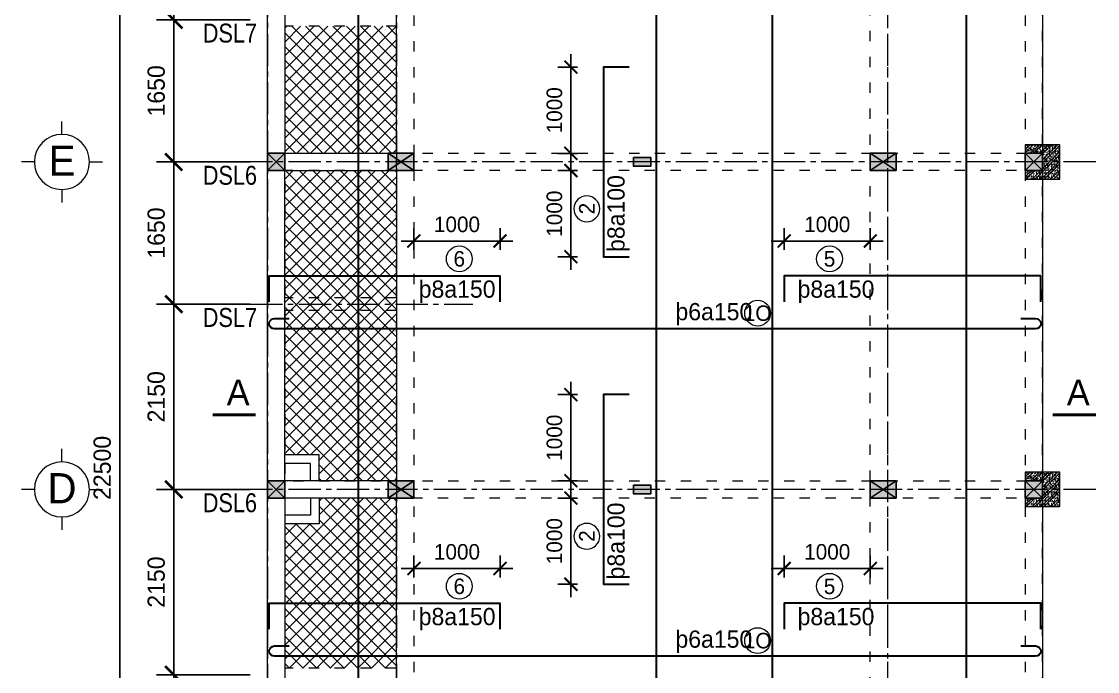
# Model space of a CAD drawing. Header units: inches. Extents: x 566748 to 757280, y 592180 to 740680.
# Drawn here: x 586541 to 599036, y 665941 to 673483 of the extents above; entities that cross this region are included whole.
import ezdxf
from ezdxf.enums import TextEntityAlignment as Align

# ---------------------------------------------------------------- set-up
doc = ezdxf.new("R2010")
doc.units = ezdxf.units.IN
doc.header["$MEASUREMENT"] = 0
for name, pattern in [('ACAD_ISO03W100', [30, 12, -18]), ('ACAD_ISO10W100', [18, 12, -3, 0, -3]), ('CENTER2', [1.125, 0.75, -0.125, 0.125, -0.125])]:
    doc.linetypes.add(name, pattern=pattern)
doc.layers.add('cot', color=123, linetype='Continuous')
doc.layers.add('TEXT', color=4, linetype='Continuous')
for name, color, linetype, lineweight in [('HACTH', 8, 'Continuous', 5), ('HATCH', 8, 'Continuous', 15), ('NET CB', 2, 'Continuous', 20), ('NET GHI CHU', 7, 'Continuous', 13), ('NET KICH THUOC', 9, 'Continuous', 13), ('NET THEP DAI', 3, 'Continuous', 30), ('NET TRUC', 8, 'ACAD_ISO10W100', 9)]:
    doc.layers.add(name, color=color, linetype=linetype, lineweight=lineweight)
doc.styles.add('chu dan', font='Fonts5.ttf', dxfattribs={"height": 350})
doc.styles.add('DIM', font='Fonts5.ttf')
doc.styles.get("Standard").update_dxf_attribs({"font": 'VHELVEN0.TTF'})
doc.styles.add('TEXT', font='Fonts5.ttf')
doc.styles.add('VNIHELVE', font='Fonts5.ttf', dxfattribs={"height": 180})
doc.dimstyles.new('M 1-100', dxfattribs={"dimtxt": 200, "dimasz": 200, "dimexe": 200, "dimexo": 200, "dimgap": 100, "dimtad": 1, "dimtoh": 1, "dimdec": 0, "dimzin": 0, "dimdsep": 46, "dimtxsty": 'DIM', "dimblk": 'ARCHTICK', "dimcen": 200, "dimdle": 200, "dimadec": 0, "dimazin": 0, "dimtfac": 1, "dimtdec": 0, "dimtix": 1, "dimtofl": 0, "dimtmove": 2, "dimatfit": 3, "dimfxl": 1, "dimtolj": 1, "dimtzin": 0, "dimarcsym": 0})
doc.dimstyles.new('TL100', dxfattribs={"dimscale": 100, "dimtxt": 2, "dimasz": 1.5, "dimexe": 1.5, "dimexo": 3, "dimgap": 1, "dimtad": 1, "dimdec": 0, "dimzin": 9, "dimtxsty": 'VNIHELVE', "dimblk": 'ARCHTICK', "dimcen": 1, "dimdle": 1.5, "dimclrd": 256, "dimclre": 256, "dimclrt": 256, "dimadec": 0, "dimazin": 1, "dimtfac": 1, "dimtdec": 0, "dimtix": 1, "dimtmove": 0, "dimatfit": 0, "dimldrblk": 'ARCHTICK', "dimfxl": 6, "dimarcsym": 1})
pattern_1 = [(135, (1265503.83, 83677.38), (-79.549513, -79.549513), []), (225, (1265503.83, 83677.38), (79.549513, -79.549513), [])]

# ---------------------------------------------------------------- blocks, each defined once
blk = doc.blocks.new('_ArchTick')
at = {"color": 0, "linetype": 'ByBlock', "const_width": 0.15}
blk.add_lwpolyline([(-0.5, -0.5), (0.5, 0.5)], dxfattribs=at)
blk = doc.blocks.new('*D562')
at = {"layer": 'Defpoints', "color": 0}
for p in [(589398, 668053), (588309, 665903), (589398, 665903)]:
    blk.add_point(p, dxfattribs=at)
at = {"layer": 'NET KICH THUOC', "color": 0, "lineweight": -2}
for p, q in [((588309, 668253), (588309, 665703)), ((589198, 668053), (588109, 668053)), ((589198, 665903), (588109, 665903))]:
    blk.add_line(p, q, dxfattribs=at)
at = {"layer": 'NET KICH THUOC', "color": 0, "lineweight": -2, "xscale": 200, "yscale": 200, "zscale": 200}
for p, rotation in [((588309, 668053), 90), ((588309, 665903), 270)]:
    blk.add_blockref('_ArchTick', p, dxfattribs=dict(at, rotation=rotation))
at = {"layer": 'NET KICH THUOC', "color": 0, "insert": (588106, 666978), "char_height": 200, "attachment_point": 5, "rotation": 90, "style": 'DIM'}
blk.add_mtext('\\A1;2150', dxfattribs=at)
blk = doc.blocks.new('*D563')
at = {"layer": 'Defpoints', "color": 0}
for p in [(589398, 665903), (588309, 664253), (589398, 664253)]:
    blk.add_point(p, dxfattribs=at)
at = {"layer": 'NET KICH THUOC', "color": 0, "lineweight": -2}
for p, q in [((588309, 666103), (588309, 664053)), ((589198, 665903), (588109, 665903)), ((589198, 664253), (588109, 664253))]:
    blk.add_line(p, q, dxfattribs=at)
at = {"layer": 'NET KICH THUOC', "color": 0, "lineweight": -2, "xscale": 200, "yscale": 200, "zscale": 200}
for p, rotation in [((588309, 665903), 90), ((588309, 664253), 270)]:
    blk.add_blockref('_ArchTick', p, dxfattribs=dict(at, rotation=rotation))
at = {"layer": 'NET KICH THUOC', "color": 0, "insert": (588106, 665078), "char_height": 200, "attachment_point": 5, "rotation": 90, "style": 'DIM'}
blk.add_mtext('\\A1;1650', dxfattribs=at)
blk = doc.blocks.new('*D564')
at = {"layer": 'Defpoints', "color": 0}
for p in [(588309, 670203), (589398, 670203), (589398, 668053)]:
    blk.add_point(p, dxfattribs=at)
at = {"layer": 'NET KICH THUOC', "color": 0, "lineweight": -2}
for p, q in [((588309, 667853), (588309, 670403)), ((589198, 670203), (588109, 670203)), ((589198, 668053), (588109, 668053))]:
    blk.add_line(p, q, dxfattribs=at)
at = {"layer": 'NET KICH THUOC', "color": 0, "lineweight": -2, "xscale": 200, "yscale": 200, "zscale": 200}
for p, rotation in [((588309, 670203), 90), ((588309, 668053), 270)]:
    blk.add_blockref('_ArchTick', p, dxfattribs=dict(at, rotation=rotation))
at = {"layer": 'NET KICH THUOC', "color": 0, "insert": (588106, 669128), "char_height": 200, "attachment_point": 5, "rotation": 90, "style": 'DIM'}
blk.add_mtext('\\A1;2150', dxfattribs=at)
blk = doc.blocks.new('*D565')
at = {"layer": 'Defpoints', "color": 0}
for p in [(588309, 671853), (589398, 671853), (589398, 670203)]:
    blk.add_point(p, dxfattribs=at)
at = {"layer": 'NET KICH THUOC', "color": 0, "lineweight": -2}
for p, q in [((588309, 670003), (588309, 672053)), ((589198, 671853), (588109, 671853)), ((589198, 670203), (588109, 670203))]:
    blk.add_line(p, q, dxfattribs=at)
at = {"layer": 'NET KICH THUOC', "color": 0, "lineweight": -2, "xscale": 200, "yscale": 200, "zscale": 200}
for p, rotation in [((588309, 671853), 90), ((588309, 670203), 270)]:
    blk.add_blockref('_ArchTick', p, dxfattribs=dict(at, rotation=rotation))
at = {"layer": 'NET KICH THUOC', "color": 0, "insert": (588106, 671028), "char_height": 200, "attachment_point": 5, "rotation": 90, "style": 'DIM'}
blk.add_mtext('\\A1;1650', dxfattribs=at)
blk = doc.blocks.new('*D566')
at = {"layer": 'Defpoints', "color": 0}
for p in [(589398, 675653), (588309, 673503), (589398, 673503)]:
    blk.add_point(p, dxfattribs=at)
at = {"layer": 'NET KICH THUOC', "color": 0, "lineweight": -2}
for p, q in [((588309, 675853), (588309, 673303)), ((589198, 675653), (588109, 675653)), ((589198, 673503), (588109, 673503))]:
    blk.add_line(p, q, dxfattribs=at)
at = {"layer": 'NET KICH THUOC', "color": 0, "lineweight": -2, "xscale": 200, "yscale": 200, "zscale": 200}
for p, rotation in [((588309, 675653), 90), ((588309, 673503), 270)]:
    blk.add_blockref('_ArchTick', p, dxfattribs=dict(at, rotation=rotation))
at = {"layer": 'NET KICH THUOC', "color": 0, "insert": (588106, 674578), "char_height": 200, "attachment_point": 5, "rotation": 90, "style": 'DIM'}
blk.add_mtext('\\A1;2150', dxfattribs=at)
blk = doc.blocks.new('*D567')
at = {"layer": 'Defpoints', "color": 0}
for p in [(589398, 673503), (588309, 671853), (589398, 671853)]:
    blk.add_point(p, dxfattribs=at)
at = {"layer": 'NET KICH THUOC', "color": 0, "lineweight": -2}
for p, q in [((588309, 673703), (588309, 671653)), ((589198, 673503), (588109, 673503)), ((589198, 671853), (588109, 671853))]:
    blk.add_line(p, q, dxfattribs=at)
at = {"layer": 'NET KICH THUOC', "color": 0, "lineweight": -2, "xscale": 200, "yscale": 200, "zscale": 200}
for p, rotation in [((588309, 673503), 90), ((588309, 671853), 270)]:
    blk.add_blockref('_ArchTick', p, dxfattribs=dict(at, rotation=rotation))
at = {"layer": 'NET KICH THUOC', "color": 0, "insert": (588106, 672678), "char_height": 200, "attachment_point": 5, "rotation": 90, "style": 'DIM'}
blk.add_mtext('\\A1;1650', dxfattribs=at)
blk = doc.blocks.new('*D570')
at = {"layer": 'Defpoints', "color": 0}
for p in [(589398, 679553), (587681, 657053), (589398, 657053)]:
    blk.add_point(p, dxfattribs=at)
at = {"layer": 'NET KICH THUOC', "color": 0, "lineweight": -2}
for p, q in [((587681, 679753), (587681, 656853)), ((589198, 679553), (587481, 679553)), ((589198, 657053), (587481, 657053))]:
    blk.add_line(p, q, dxfattribs=at)
at = {"layer": 'NET KICH THUOC', "color": 0, "lineweight": -2, "xscale": 200, "yscale": 200, "zscale": 200}
for p, rotation in [((587681, 679553), 90), ((587681, 657053), 270)]:
    blk.add_blockref('_ArchTick', p, dxfattribs=dict(at, rotation=rotation))
at = {"layer": 'NET KICH THUOC', "color": 0, "insert": (587479, 668303), "char_height": 200, "attachment_point": 5, "rotation": 90, "style": 'DIM'}
blk.add_mtext('\\A1;22500', dxfattribs=at)
blk = doc.blocks.new('*D574')
at = {"layer": 'Defpoints', "color": 0}
for p in [(593299, 669153), (592921, 668153), (593299, 668153)]:
    blk.add_point(p, dxfattribs=at)
at = {"layer": 'NET KICH THUOC', "lineweight": -2}
for p, q in [((592921, 669303), (592921, 668003)), ((592999, 669153), (592771, 669153)), ((592999, 668153), (592771, 668153))]:
    blk.add_line(p, q, dxfattribs=at)
at = {"layer": 'NET KICH THUOC', "lineweight": -2, "xscale": 150, "yscale": 150, "zscale": 150}
for p, rotation in [((592921, 669153), 90), ((592921, 668153), 270)]:
    blk.add_blockref('_ArchTick', p, dxfattribs=dict(at, rotation=rotation))
at = {"layer": 'NET KICH THUOC', "insert": (592730, 668653), "char_height": 180, "attachment_point": 5, "rotation": 90, "style": 'VNIHELVE'}
blk.add_mtext('1000', dxfattribs=at)
blk = doc.blocks.new('*D575')
at = {"layer": 'Defpoints', "color": 0}
for p in [(592921, 667953), (593299, 667953), (593299, 666953)]:
    blk.add_point(p, dxfattribs=at)
at = {"layer": 'NET KICH THUOC', "lineweight": -2}
for p, q in [((592921, 666803), (592921, 668103)), ((592999, 667953), (592771, 667953)), ((592999, 666953), (592771, 666953))]:
    blk.add_line(p, q, dxfattribs=at)
at = {"layer": 'NET KICH THUOC', "lineweight": -2, "xscale": 150, "yscale": 150, "zscale": 150}
for p, rotation in [((592921, 667953), 90), ((592921, 666953), 270)]:
    blk.add_blockref('_ArchTick', p, dxfattribs=dict(at, rotation=rotation))
at = {"layer": 'NET KICH THUOC', "insert": (592730, 667453), "char_height": 180, "attachment_point": 5, "rotation": 90, "style": 'VNIHELVE'}
blk.add_mtext('1000', dxfattribs=at)
blk = doc.blocks.new('SH')
at = {"layer": 'NET GHI CHU'}
blk.add_circle((0, 0), 150, dxfattribs=at)
at = {"layer": 'NET GHI CHU', "style": 'VNIHELVE'}
blk.add_attdef('1', text='', height=180, dxfattribs=at).set_placement((0, 0), align=Align.MIDDLE_CENTER)
blk = doc.blocks.new('*D576')
at = {"layer": 'Defpoints', "color": 0}
for p in [(593299, 672953), (592921, 671953), (593299, 671953)]:
    blk.add_point(p, dxfattribs=at)
at = {"layer": 'NET KICH THUOC', "lineweight": -2}
for p, q in [((592921, 673103), (592921, 671803)), ((592999, 672953), (592771, 672953)), ((592999, 671953), (592771, 671953))]:
    blk.add_line(p, q, dxfattribs=at)
at = {"layer": 'NET KICH THUOC', "lineweight": -2, "xscale": 150, "yscale": 150, "zscale": 150}
for p, rotation in [((592921, 672953), 90), ((592921, 671953), 270)]:
    blk.add_blockref('_ArchTick', p, dxfattribs=dict(at, rotation=rotation))
at = {"layer": 'NET KICH THUOC', "insert": (592730, 672453), "char_height": 180, "attachment_point": 5, "rotation": 90, "style": 'VNIHELVE'}
blk.add_mtext('1000', dxfattribs=at)
blk = doc.blocks.new('*D577')
at = {"layer": 'Defpoints', "color": 0}
for p in [(592921, 671753), (593299, 671753), (593299, 670753)]:
    blk.add_point(p, dxfattribs=at)
at = {"layer": 'NET KICH THUOC', "lineweight": -2}
for p, q in [((592921, 670603), (592921, 671903)), ((592999, 671753), (592771, 671753)), ((592999, 670753), (592771, 670753))]:
    blk.add_line(p, q, dxfattribs=at)
at = {"layer": 'NET KICH THUOC', "lineweight": -2, "xscale": 150, "yscale": 150, "zscale": 150}
for p, rotation in [((592921, 671753), 90), ((592921, 670753), 270)]:
    blk.add_blockref('_ArchTick', p, dxfattribs=dict(at, rotation=rotation))
at = {"layer": 'NET KICH THUOC', "insert": (592730, 671253), "char_height": 180, "attachment_point": 5, "rotation": 90, "style": 'VNIHELVE'}
blk.add_mtext('1000', dxfattribs=at)
blk = doc.blocks.new('TRM')
at = {"layer": 'NET GHI CHU', "linetype": 'Continuous', "ltscale": 400}
for p, q in [((0, -150), (0, 0)), ((-320, -470), (-470, -470)), ((320, -470), (470, -470)), ((0, -790), (0, -940))]:
    blk.add_line(p, q, dxfattribs=at)
blk.add_circle((0, -470), 320, dxfattribs=at)
at = {"layer": 'NET GHI CHU', "style": 'chu dan'}
blk.add_attdef('TR', text='', height=350, dxfattribs=at).set_placement((0, -470), align=Align.MIDDLE_CENTER)
blk = doc.blocks.new('MCD')
at = {"layer": 'NET GHI CHU'}
blk.add_lwpolyline([(0, 667, 50, 50, 0), (0, 0, 0, 0, 0)], format="xyseb", dxfattribs=at)
at = {"layer": 'TEXT', "linetype": 'ACAD_ISO03W100', "style": 'TEXT'}
blk.add_attdef('MCD', (139, 128), '', height=400, dxfattribs=at)
blk = doc.blocks.new('*D585')
at = {"layer": 'Defpoints', "color": 0}
for p in [(595398, 667136), (595398, 666732), (596398, 666732)]:
    blk.add_point(p, dxfattribs=at)
at = {"layer": 'NET KICH THUOC', "lineweight": -2}
for p, q in [((595398, 667032), (595398, 667286)), ((596398, 667032), (596398, 667286)), ((596548, 667136), (595248, 667136))]:
    blk.add_line(p, q, dxfattribs=at)
at = {"layer": 'NET KICH THUOC', "lineweight": -2, "xscale": 150, "yscale": 150, "zscale": 150, "rotation": 180}
blk.add_blockref('_ArchTick', (595398, 667136), dxfattribs=at)
at = {"layer": 'NET KICH THUOC', "lineweight": -2, "xscale": 150, "yscale": 150, "zscale": 150}
blk.add_blockref('_ArchTick', (596398, 667136), dxfattribs=at)
at = {"layer": 'NET KICH THUOC', "insert": (595898, 667328), "char_height": 180, "attachment_point": 5, "style": 'VNIHELVE'}
blk.add_mtext('1000', dxfattribs=at)
blk = doc.blocks.new('*D584')
at = {"layer": 'Defpoints', "color": 0}
for p in [(591098, 667136), (591098, 666732), (592098, 666732)]:
    blk.add_point(p, dxfattribs=at)
at = {"layer": 'NET KICH THUOC', "lineweight": -2}
for p, q in [((591098, 667032), (591098, 667286)), ((592098, 667032), (592098, 667286)), ((592248, 667136), (590948, 667136))]:
    blk.add_line(p, q, dxfattribs=at)
at = {"layer": 'NET KICH THUOC', "lineweight": -2, "xscale": 150, "yscale": 150, "zscale": 150, "rotation": 180}
blk.add_blockref('_ArchTick', (591098, 667136), dxfattribs=at)
at = {"layer": 'NET KICH THUOC', "lineweight": -2, "xscale": 150, "yscale": 150, "zscale": 150}
blk.add_blockref('_ArchTick', (592098, 667136), dxfattribs=at)
at = {"layer": 'NET KICH THUOC', "insert": (591598, 667328), "char_height": 180, "attachment_point": 5, "style": 'VNIHELVE'}
blk.add_mtext('1000', dxfattribs=at)
blk = doc.blocks.new('*D587')
at = {"layer": 'Defpoints', "color": 0}
for p in [(595398, 670936), (595398, 670532), (596398, 670532)]:
    blk.add_point(p, dxfattribs=at)
at = {"layer": 'NET KICH THUOC', "lineweight": -2}
for p, q in [((595398, 670832), (595398, 671086)), ((596398, 670832), (596398, 671086)), ((596548, 670936), (595248, 670936))]:
    blk.add_line(p, q, dxfattribs=at)
at = {"layer": 'NET KICH THUOC', "lineweight": -2, "xscale": 150, "yscale": 150, "zscale": 150, "rotation": 180}
blk.add_blockref('_ArchTick', (595398, 670936), dxfattribs=at)
at = {"layer": 'NET KICH THUOC', "lineweight": -2, "xscale": 150, "yscale": 150, "zscale": 150}
blk.add_blockref('_ArchTick', (596398, 670936), dxfattribs=at)
at = {"layer": 'NET KICH THUOC', "insert": (595898, 671128), "char_height": 180, "attachment_point": 5, "style": 'VNIHELVE'}
blk.add_mtext('1000', dxfattribs=at)
blk = doc.blocks.new('*D586')
at = {"layer": 'Defpoints', "color": 0}
for p in [(591098, 670936), (591098, 670532), (592098, 670532)]:
    blk.add_point(p, dxfattribs=at)
at = {"layer": 'NET KICH THUOC', "lineweight": -2}
for p, q in [((591098, 670832), (591098, 671086)), ((592098, 670832), (592098, 671086)), ((592248, 670936), (590948, 670936))]:
    blk.add_line(p, q, dxfattribs=at)
at = {"layer": 'NET KICH THUOC', "lineweight": -2, "xscale": 150, "yscale": 150, "zscale": 150, "rotation": 180}
blk.add_blockref('_ArchTick', (591098, 670936), dxfattribs=at)
at = {"layer": 'NET KICH THUOC', "lineweight": -2, "xscale": 150, "yscale": 150, "zscale": 150}
blk.add_blockref('_ArchTick', (592098, 670936), dxfattribs=at)
at = {"layer": 'NET KICH THUOC', "insert": (591598, 671128), "char_height": 180, "attachment_point": 5, "style": 'VNIHELVE'}
blk.add_mtext('1000', dxfattribs=at)

msp = doc.modelspace()

# ---------------------------------------------------------------- hatches: boundary and pattern name
at = {"layer": 'cot', "ltscale": 5}
h = msp.add_hatch(color=256, dxfattribs=at)
h.paths.add_polyline_path([(589497.6, 671853.4), (589397.6, 671953.4), (589397.6, 671753.4)])
h.paths.add_polyline_path([(589497.6, 671853.4), (589397.6, 671753.4), (589597.6, 671753.4)])
h.paths.add_polyline_path([(589597.6, 671953.4), (589497.6, 671853.4), (589597.6, 671753.4)])
h.paths.add_polyline_path([(589597.6, 671953.4), (589397.6, 671953.4), (589497.6, 671853.4)])
h = msp.add_hatch(color=256, dxfattribs=at)
h.paths.add_polyline_path([(590797.6, 671953.4), (590797.6, 671753.4), (590947.6, 671853.4)])
h.paths.add_polyline_path([(590947.6, 671853.4), (591097.6, 671953.4), (590797.6, 671953.4)])
h.paths.add_polyline_path([(590797.6, 671753.4), (591097.6, 671753.4), (590947.6, 671853.4)])
h.paths.add_polyline_path([(590947.6, 671853.4), (591097.6, 671753.4), (591097.6, 671953.4)])
at = {"layer": 'cot', "ltscale": 800}
for points in [[(593647.6, 671903.4), (593647.6, 671803.4), (593847.6, 671803.4), (593847.6, 671903.4)], [(593647.6, 668103.4), (593647.6, 668003.4), (593847.6, 668003.4), (593847.6, 668103.4)]]:
    msp.add_hatch(color=256, dxfattribs=at).paths.add_polyline_path(points)
at = {"layer": 'cot', "ltscale": 5}
h = msp.add_hatch(color=256, dxfattribs=at)
h.paths.add_polyline_path([(596397.6, 671953.4), (596397.6, 671753.4), (596547.6, 671853.4)])
h.paths.add_polyline_path([(596547.6, 671853.4), (596697.6, 671953.4), (596397.6, 671953.4)])
h.paths.add_polyline_path([(596397.6, 671753.4), (596697.6, 671753.4), (596547.6, 671853.4)])
h.paths.add_polyline_path([(596547.6, 671853.4), (596697.6, 671753.4), (596697.6, 671953.4)])
h = msp.add_hatch(color=256, dxfattribs=at)
h.paths.add_polyline_path([(598297.6, 671853.4), (598197.6, 671953.4), (598197.6, 671753.4)])
h.paths.add_polyline_path([(598297.6, 671853.4), (598197.6, 671753.4), (598397.6, 671753.4)])
h.paths.add_polyline_path([(598397.6, 671953.4), (598297.6, 671853.4), (598397.6, 671753.4)])
h.paths.add_polyline_path([(598397.6, 671953.4), (598197.6, 671953.4), (598297.6, 671853.4)])
h = msp.add_hatch(color=256, dxfattribs=at)
h.paths.add_polyline_path([(598297.6, 671853.4), (598197.6, 671953.4), (598197.6, 671753.4)])
h.paths.add_polyline_path([(598297.6, 671853.4), (598197.6, 671753.4), (598397.6, 671753.4)])
h.paths.add_polyline_path([(598397.6, 671953.4), (598297.6, 671853.4), (598397.6, 671753.4)])
h.paths.add_polyline_path([(598397.6, 671953.4), (598197.6, 671953.4), (598297.6, 671853.4)])
h = msp.add_hatch(color=256, dxfattribs=at)
h.paths.add_polyline_path([(589497.6, 668053.4), (589397.6, 668153.4), (589397.6, 667953.4)])
h.paths.add_polyline_path([(589497.6, 668053.4), (589397.6, 667953.4), (589597.6, 667953.4)])
h.paths.add_polyline_path([(589597.6, 668153.4), (589497.6, 668053.4), (589597.6, 667953.4)])
h.paths.add_polyline_path([(589597.6, 668153.4), (589397.6, 668153.4), (589497.6, 668053.4)])
h = msp.add_hatch(color=256, dxfattribs=at)
h.paths.add_polyline_path([(590797.6, 668153.4), (590797.6, 667953.4), (590947.6, 668053.4)])
h.paths.add_polyline_path([(590947.6, 668053.4), (591097.6, 668153.4), (590797.6, 668153.4)])
h.paths.add_polyline_path([(590797.6, 667953.4), (591097.6, 667953.4), (590947.6, 668053.4)])
h.paths.add_polyline_path([(590947.6, 668053.4), (591097.6, 667953.4), (591097.6, 668153.4)])
h = msp.add_hatch(color=256, dxfattribs=at)
h.paths.add_polyline_path([(596397.6, 668153.4), (596397.6, 667953.4), (596547.6, 668053.4)])
h.paths.add_polyline_path([(596547.6, 668053.4), (596697.6, 668153.4), (596397.6, 668153.4)])
h.paths.add_polyline_path([(596397.6, 667953.4), (596697.6, 667953.4), (596547.6, 668053.4)])
h.paths.add_polyline_path([(596547.6, 668053.4), (596697.6, 667953.4), (596697.6, 668153.4)])
h = msp.add_hatch(color=256, dxfattribs=at)
h.paths.add_polyline_path([(598297.6, 668053.4), (598197.6, 668153.4), (598197.6, 667953.4)])
h.paths.add_polyline_path([(598297.6, 668053.4), (598197.6, 667953.4), (598397.6, 667953.4)])
h.paths.add_polyline_path([(598397.6, 668153.4), (598297.6, 668053.4), (598397.6, 667953.4)])
h.paths.add_polyline_path([(598397.6, 668153.4), (598197.6, 668153.4), (598297.6, 668053.4)])
h = msp.add_hatch(color=256, dxfattribs=at)
h.paths.add_polyline_path([(598297.6, 668053.4), (598197.6, 668153.4), (598197.6, 667953.4)])
h.paths.add_polyline_path([(598297.6, 668053.4), (598197.6, 667953.4), (598397.6, 667953.4)])
h.paths.add_polyline_path([(598397.6, 668153.4), (598297.6, 668053.4), (598397.6, 667953.4)])
h.paths.add_polyline_path([(598397.6, 668153.4), (598197.6, 668153.4), (598297.6, 668053.4)])
at = {"layer": 'HACTH'}
h = msp.add_hatch(dxfattribs=at)
h.set_pattern_fill('ANSI37', color=256, scale=900, angle=90, style=0)
h.set_pattern_definition(pattern_1)
h.paths.add_polyline_path([(589597.6, 673428.4), (589597.6, 671953.4), (590897.6, 671953.4), (590897.6, 673428.4)])
h.paths.add_polyline_path([(589997.6, 675253.4), (589597.6, 675253.4), (589597.6, 673578.4), (590897.6, 673578.4), (590897.6, 675553.4), (589997.6, 675553.4)])
h.paths.add_polyline_path([(590897.6, 677728.4), (589597.6, 677728.4), (589597.6, 676053.4), (589997.6, 676053.4), (589997.6, 675753.4), (590897.6, 675753.4)])
h.paths.add_polyline_path([(590897.6, 679353.4), (589597.6, 679353.4), (589597.6, 677878.4), (590897.6, 677878.4)])
h = msp.add_hatch(dxfattribs=at)
h.set_pattern_fill('ANSI37', color=256, scale=900, angle=90, style=0)
h.set_pattern_definition(pattern_1)
h.paths.add_polyline_path([(589597.6, 662528.4), (589597.6, 660853.4), (589997.6, 660853.4), (589997.6, 660553.4), (590897.6, 660553.4), (590897.6, 662528.4)])
h.paths.add_polyline_path([(590897.6, 664153.4), (589597.6, 664153.4), (589597.6, 662678.4), (590897.6, 662678.4)])
h.paths.add_polyline_path([(589597.6, 664353.4), (590897.6, 664353.4), (590897.6, 665828.4), (589597.6, 665828.4)])
h.paths.add_polyline_path([(589597.6, 665978.4), (590897.6, 665978.4), (590897.6, 667953.4), (589997.6, 667953.4), (589997.6, 667653.4), (589597.6, 667653.4)])
h.paths.add_polyline_path([(589997.6, 668453.4), (589997.6, 668153.4), (590897.6, 668153.4), (590897.6, 670128.4), (589597.6, 670128.4), (589597.6, 668453.4)])
h.paths.add_polyline_path([(590897.6, 670128.4), (590897.6, 671753.4), (589597.6, 671753.4), (589597.6, 670128.4)])
at = {"layer": 'HATCH', "ltscale": 800}
h = msp.add_hatch(dxfattribs=at)
h.set_pattern_fill('ANSI32', color=256, scale=200, style=0)
h.set_pattern_definition([(45, (1589.12, -33328.46), (-53.0330086, 53.0330086), []), (45, (1624.475, -33328.46), (-53.0330086, 53.0330086), [])])
h.paths.add_polyline_path([(598597.6, 672053.4), (598197.6, 672053.4), (598197.6, 671953.4), (598397.6, 671953.4), (598397.6, 671753.4), (598197.6, 671753.4), (598197.6, 671653.4), (598597.6, 671653.4)])
h = msp.add_hatch(dxfattribs=at)
h.set_pattern_fill('AR-CONC', color=256, scale=7, style=0)
h.set_pattern_definition([(50, (1589.12, -33328.46), (50.2082128, -4.3926494), [5.25, -57.75]), (355, (1589.12, -33328.46), (-9.7125934, 52.6534494), [4.2, -46.2]), (100.4514, (1593.304, -33328.826), (40.4956567, 48.260768), [4.4618133, -49.0799478]), (46.1842, (1589.12, -33314.46), (74.7068734, -11.586331), [7.875, -86.625]), (96.6356, (1595.345, -33315.425), (65.4263894, 68.188251), [6.69272, -73.61991]), (351.1842, (1589.12, -33314.46), (65.426336, 68.188302), [6.3, -69.3]), (21, (1596.12, -33317.96), (41.7834936, -28.1833223), [5.25, -57.75]), (326, (1596.12, -33317.96), (17.0320732, 50.7605032), [4.2, -46.2]), (71.4514, (1599.6, -33320.31), (58.815584, 22.5771348), [4.4618133, -49.0799478]), (37.5, (1589.12, -33328.46), (0.85118987, 23.30256977), [0, -45.64, 0, -46.9, 0, -46.375]), (7.5, (1589.12, -33328.46), (18.4148676, 27.6088198), [0, -26.74, 0, -44.59, 0, -17.675]), (327.5, (1573.51, -33328.46), (37.36757053, -1.57884102), [0, -17.5, 0, -54.6, 0, -72.45]), (317.5, (1566.51, -33328.46), (40.8230319, 7.0073488), [0, -22.75, 0, -36.26, 0, -51.45])])
h.paths.add_polyline_path([(598397.6, 671753.4), (598197.6, 671753.4), (598197.6, 671653.4), (598597.6, 671653.4), (598597.6, 672053.4), (598197.6, 672053.4), (598197.6, 671953.4), (598397.6, 671953.4)])
h = msp.add_hatch(dxfattribs=at)
h.set_pattern_fill('ANSI32', color=256, scale=200, style=0)
h.set_pattern_definition([(45, (1589.12, -37128.46), (-53.0330086, 53.0330086), []), (45, (1624.475, -37128.46), (-53.0330086, 53.0330086), [])])
h.paths.add_polyline_path([(598597.6, 668253.4), (598197.6, 668253.4), (598197.6, 668153.4), (598397.6, 668153.4), (598397.6, 667953.4), (598197.6, 667953.4), (598197.6, 667853.4), (598597.6, 667853.4)])
h = msp.add_hatch(dxfattribs=at)
h.set_pattern_fill('AR-CONC', color=256, scale=7, style=0)
h.set_pattern_definition([(50, (1589.12, -37128.46), (50.2082128, -4.3926494), [5.25, -57.75]), (355, (1589.12, -37128.46), (-9.7125934, 52.6534494), [4.2, -46.2]), (100.4514, (1593.304, -37128.826), (40.4956567, 48.260768), [4.4618133, -49.0799478]), (46.1842, (1589.12, -37114.46), (74.7068734, -11.586331), [7.875, -86.625]), (96.6356, (1595.345, -37115.425), (65.4263894, 68.188251), [6.69272, -73.61991]), (351.1842, (1589.12, -37114.46), (65.426336, 68.188302), [6.3, -69.3]), (21, (1596.12, -37117.96), (41.7834936, -28.1833223), [5.25, -57.75]), (326, (1596.12, -37117.96), (17.0320732, 50.7605032), [4.2, -46.2]), (71.4514, (1599.6, -37120.31), (58.815584, 22.5771348), [4.4618133, -49.0799478]), (37.5, (1589.12, -37128.46), (0.85118987, 23.30256977), [0, -45.64, 0, -46.9, 0, -46.375]), (7.5, (1589.12, -37128.46), (18.4148676, 27.6088198), [0, -26.74, 0, -44.59, 0, -17.675]), (327.5, (1573.51, -37128.46), (37.36757053, -1.57884102), [0, -17.5, 0, -54.6, 0, -72.45]), (317.5, (1566.51, -37128.46), (40.8230319, 7.0073488), [0, -22.75, 0, -36.26, 0, -51.45])])
h.paths.add_polyline_path([(598397.6, 667953.4), (598197.6, 667953.4), (598197.6, 667853.4), (598597.6, 667853.4), (598597.6, 668253.4), (598197.6, 668253.4), (598197.6, 668153.4), (598397.6, 668153.4)])

# ---------------------------------------------------------------- linework, layer by layer
at = {"layer": 'cot', "ltscale": 5}
for p, q in [((589397.6, 671753.4), (589597.6, 671953.4)), ((589397.6, 671953.4), (589597.6, 671753.4)), ((590797.6, 671753.4), (591097.6, 671953.4)), ((590797.6, 671953.4), (591097.6, 671753.4)), ((596397.6, 671753.4), (596697.6, 671953.4)), ((596397.6, 671953.4), (596697.6, 671753.4)), ((598197.6, 671753.4), (598397.6, 671953.4)), ((598197.6, 671953.4), (598397.6, 671753.4)), ((598197.6, 671753.4), (598397.6, 671953.4)), ((598197.6, 671953.4), (598397.6, 671753.4)), ((589397.6, 667953.4), (589597.6, 668153.4)), ((589397.6, 668153.4), (589597.6, 667953.4)), ((590797.6, 667953.4), (591097.6, 668153.4)), ((590797.6, 668153.4), (591097.6, 667953.4)), ((596397.6, 667953.4), (596697.6, 668153.4)), ((596397.6, 668153.4), (596697.6, 667953.4)), ((598197.6, 667953.4), (598397.6, 668153.4)), ((598197.6, 668153.4), (598397.6, 667953.4)), ((598197.6, 667953.4), (598397.6, 668153.4)), ((598197.6, 668153.4), (598397.6, 667953.4))]:
    msp.add_line(p, q, dxfattribs=at)
for points in [[(589597.6, 671753.4), (589597.6, 671953.4), (589397.6, 671953.4), (589397.6, 671753.4)], [(591097.6, 671753.4), (591097.6, 671953.4), (590797.6, 671953.4), (590797.6, 671753.4)], [(596697.6, 671753.4), (596697.6, 671953.4), (596397.6, 671953.4), (596397.6, 671753.4)], [(598397.6, 671753.4), (598397.6, 671953.4), (598197.6, 671953.4), (598197.6, 671753.4)], [(598397.6, 671753.4), (598397.6, 671953.4), (598197.6, 671953.4), (598197.6, 671753.4)], [(589597.6, 667953.4), (589597.6, 668153.4), (589397.6, 668153.4), (589397.6, 667953.4)], [(591097.6, 667953.4), (591097.6, 668153.4), (590797.6, 668153.4), (590797.6, 667953.4)], [(596697.6, 667953.4), (596697.6, 668153.4), (596397.6, 668153.4), (596397.6, 667953.4)], [(598397.6, 667953.4), (598397.6, 668153.4), (598197.6, 668153.4), (598197.6, 667953.4)], [(598397.6, 667953.4), (598397.6, 668153.4), (598197.6, 668153.4), (598197.6, 667953.4)]]:
    msp.add_lwpolyline(points, close=True, dxfattribs=at)
at = {"layer": 'cot', "ltscale": 800}
for points in [[(593647.6, 671903.4), (593647.6, 671803.4), (593847.6, 671803.4), (593847.6, 671903.4)], [(593647.6, 668103.4), (593647.6, 668003.4), (593847.6, 668003.4), (593847.6, 668103.4)]]:
    msp.add_lwpolyline(points, close=True, dxfattribs=at)
at = {"layer": 'NET CB', "ltscale": 800}
for points in [[(589397.6, 657053.4), (589397.6, 679553.4), (598397.6, 679553.4), (598397.6, 657053.4)], [(589597.6, 675553.4), (589597.6, 671953.4), (590897.6, 671953.4), (590897.6, 675553.4)], [(598597.6, 671653.4), (598597.6, 672053.4), (598197.6, 672053.4), (598197.6, 671653.4)], [(589597.6, 668153.4), (589597.6, 671753.4), (590897.6, 671753.4), (590897.6, 668153.4)], [(598597.6, 667853.4), (598597.6, 668253.4), (598197.6, 668253.4), (598197.6, 667853.4)], [(589597.6, 667953.4), (589597.6, 664353.4), (590897.6, 664353.4), (590897.6, 667953.4)]]:
    msp.add_lwpolyline(points, close=True, dxfattribs=at)
for points in [[(589997.6, 668153.4), (589997.6, 668453.4), (589597.6, 668453.4)], [(589897.6, 668153.4), (589897.6, 668353.4), (589597.6, 668353.4)], [(589997.6, 667953.4), (589997.6, 667653.4), (589597.6, 667653.4)], [(589897.6, 667953.4), (589897.6, 667753.4), (589597.6, 667753.4)]]:
    msp.add_lwpolyline(points, dxfattribs=at)
at = {"layer": 'NET GHI CHU', "linetype": 'ACAD_ISO03W100', "ltscale": 10}
for p, q in [((590897.6, 673428.4), (589597.6, 673428.4)), ((590897.6, 670278.4), (589597.6, 670278.4)), ((590897.6, 670128.4), (589597.6, 670128.4)), ((590897.6, 665978.4), (589597.6, 665978.4))]:
    msp.add_line(p, q, dxfattribs=at)
for points in [[(589597.6, 660753.4), (589597.6, 657053.4), (589397.6, 657053.4), (589397.6, 679553.4), (589597.6, 679553.4), (589597.6, 677878.4)], [(590897.6, 679553.4), (591097.6, 679553.4), (591097.6, 660353.4), (590897.6, 660353.4), (590897.6, 662528.4)], [(596397.6, 679553.4), (596597.6, 679553.4), (596597.6, 657053.4), (596397.6, 657053.4), (596397.6, 679553.4)], [(589597.6, 673428.4), (589597.6, 670278.4)], [(590897.6, 670278.4), (590897.6, 673428.4)], [(589597.6, 670128.4), (589597.6, 668453.4)], [(590897.6, 665978.4), (590897.6, 670128.4)], [(589597.6, 668353.4), (589597.6, 667753.4)], [(589897.6, 667953.4), (589397.6, 667953.4), (589397.6, 668153.4), (589897.6, 668153.4)], [(589997.6, 668153.4), (598397.6, 668153.4), (598397.6, 667953.4), (589997.6, 667953.4)], [(589597.6, 667653.4), (589597.6, 665978.4)]]:
    msp.add_lwpolyline(points, dxfattribs=at)
for points in [[(598397.6, 657053.4), (598397.6, 679553.4), (598197.6, 679553.4), (598197.6, 657053.4)], [(598397.6, 671953.4), (598397.6, 671753.4), (589397.6, 671753.4), (589397.6, 671953.4)]]:
    msp.add_lwpolyline(points, close=True, dxfattribs=at)
at = {"layer": 'NET THEP DAI'}
for points in [[(590334.5, 660603.4), (590334.5, 660433.4, 1), (590454.5, 660433.4), (590454.5, 660433.4), (590454.5, 679473.4), (590454.5, 679473.4, 1), (590334.5, 679473.4), (590334.5, 679303.4)], [(593793.5, 660603.4), (593793.5, 660433.4, 1), (593913.5, 660433.4), (593913.5, 660433.4), (593913.5, 679473.4), (593913.5, 679473.4, 1), (593793.5, 679473.4), (593793.5, 679303.4)], [(595144, 657303.4), (595144, 657133.4, 1), (595264, 657133.4), (595264, 657133.4), (595264, 679473.4), (595264, 679473.4, 1), (595144, 679473.4), (595144, 679303.4)], [(597394.5, 657303.4), (597394.5, 657133.4, 1), (597514.5, 657133.4), (597514.5, 657133.4), (597514.5, 679473.4), (597514.5, 679473.4, 1), (597394.5, 679473.4), (597394.5, 679303.4)], [(598147.6, 670036.6), (598317.6, 670036.6, -1), (598317.6, 669916.6), (598317.6, 669916.6), (589477.6, 669916.6), (589477.6, 669916.6, -1), (589477.6, 670036.6), (589647.6, 670036.6)], [(598147.6, 666236.6), (598317.6, 666236.6, -1), (598317.6, 666116.6), (598317.6, 666116.6), (589477.6, 666116.6), (589477.6, 666116.6, -1), (589477.6, 666236.6), (589647.6, 666236.6)]]:
    msp.add_lwpolyline(points, format="xyb", dxfattribs=at)
for points in [[(593598.5, 672953.4), (593298.5, 672953.4), (593298.5, 670753.4), (593598.5, 670753.4)], [(589417.6, 670231.6), (589417.6, 670531.6), (592097.6, 670531.6), (592097.6, 670231.6)], [(598377.6, 670231.6), (598377.6, 670531.6), (595397.6, 670531.6), (595397.6, 670231.6)], [(593598.5, 669153.4), (593298.5, 669153.4), (593298.5, 666953.4), (593598.5, 666953.4)], [(589417.6, 666431.6), (589417.6, 666731.6), (592097.6, 666731.6), (592097.6, 666431.6)], [(598377.6, 666431.6), (598377.6, 666731.6), (595397.6, 666731.6), (595397.6, 666431.6)]]:
    msp.add_lwpolyline(points, dxfattribs=at)
at = {"layer": 'NET TRUC', "linetype": 'CENTER2', "ltscale": 500}
for points in [[(589397.6, 680091.8), (589397.6, 655817.3)], [(590897.2, 680091.8), (590897.2, 655817.3)], [(596597.6, 680091.8), (596597.6, 655817.3)], [(598397.6, 680091.8), (598397.6, 655817.3)], [(599016.3, 671853.4), (588272.7, 671853.4)], [(589197.6, 670203.4), (591783.5, 670203.4)], [(599016.3, 668053.4), (588272.7, 668053.4)]]:
    msp.add_lwpolyline(points, dxfattribs=at)

# ---------------------------------------------------------------- block references
at = {"layer": 'NET KICH THUOC'}
ref = msp.add_blockref('SH', (593105.4, 671309.1), dxfattribs=dict(at, xscale=-1, rotation=90))
ref.add_attrib('1', '2', dxfattribs={"layer": 'NET GHI CHU', "height": 180, "rotation": 90, "style": 'VNIHELVE'}).set_placement((593105.4, 671312.4), align=Align.MIDDLE_CENTER)
for p, values in [((591625, 670729.2), {'1': '6'}), ((595925, 670729.2), {'1': '5'}), ((595089.5, 670098.6), {'1': '1O'}), ((591625, 666929.2), {'1': '6'}), ((595925, 666929.2), {'1': '5'}), ((595089.5, 666298.6), {'1': '1O'})]:
    msp.add_blockref('SH', p, dxfattribs=at).add_auto_attribs(values)
ref = msp.add_blockref('SH', (593105.4, 667509.1), dxfattribs=dict(at, xscale=-1, rotation=90))
ref.add_attrib('1', '2', dxfattribs={"layer": 'NET GHI CHU', "height": 180, "rotation": 90, "style": 'VNIHELVE'}).set_placement((593105.4, 667512.4), align=Align.MIDDLE_CENTER)
at = {"layer": 'TEXT'}
ref = msp.add_blockref('TRM', (587011, 671383.4), dxfattribs=dict(at, xscale=-1, rotation=180))
ref.add_attrib('TR', 'E', dxfattribs={"height": 350, "style": 'chu dan'}).set_placement((587011, 671867.5), align=Align.MIDDLE_CENTER)
ref = msp.add_blockref('MCD', (589261.1, 668918.3), dxfattribs=dict(at, xscale=0.75, yscale=0.75, zscale=0.75, rotation=90))
ref.add_attrib('MCD', 'A', (588922.9, 669027.8), dxfattribs={"linetype": 'ACAD_ISO03W100', "height": 300, "style": 'VNIHELVE'})
ref = msp.add_blockref('MCD', (599017.6, 668918.3), dxfattribs=dict(at, xscale=0.75, yscale=0.75, zscale=0.75, rotation=90))
ref.add_attrib('MCD', 'A', (598679.4, 669027.8), dxfattribs={"linetype": 'ACAD_ISO03W100', "height": 300, "style": 'VNIHELVE'})
ref = msp.add_blockref('TRM', (587011, 667583.4), dxfattribs=dict(at, xscale=-1, rotation=180))
ref.add_attrib('TR', 'D', dxfattribs={"height": 350, "style": 'chu dan'}).set_placement((587011, 668067.5), align=Align.MIDDLE_CENTER)

# ---------------------------------------------------------------- texts
at = {"layer": 'TEXT', "ltscale": 800, "char_height": 220, "width": 968, "attachment_point": 1}
for s, insert in [('{\\fVNI-Helve-Condense|b0|i0|c0|p2;DSL7}', (588646, 673458.6)), ('{\\fVNI-Helve-Condense|b0|i0|c0|p2;DSL6}', (588646, 671808.6)), ('{\\fVNI-Helve-Condense|b0|i0|c0|p2;DSL7}', (588646, 670158.6)), ('{\\fVNI-Helve-Condense|b0|i0|c0|p2;DSL6}', (588646, 668008.6))]:
    msp.add_mtext(s, dxfattribs=dict(at, insert=insert))
at = {"layer": 'TEXT', "char_height": 200, "width": 866.506, "attachment_point": 3, "rotation": 90, "style": 'VNIHELVE'}
for insert in [(593344.8, 671700.9), (593344.8, 667900.9)]:
    msp.add_mtext('þ8a100', dxfattribs=dict(at, insert=insert))
at = {"layer": 'TEXT', "char_height": 200, "width": 866.506, "attachment_point": 1, "style": 'VNIHELVE'}
for s, insert in [('þ8a150', (591153.7, 670477.8)), ('þ8a150', (595553.7, 670477.8)), ('þ6a150', (594135.2, 670216.3)), ('þ8a150', (591153.7, 666677.8)), ('þ8a150', (595553.7, 666677.8)), ('þ6a150', (594135.2, 666416.3))]:
    msp.add_mtext(s, dxfattribs=dict(at, insert=insert))

# ---------------------------------------------------------------- dimensions: what is measured, and where the dimension line sits
at = {"layer": 'NET KICH THUOC'}
for base, p1, p2, angle, dimstyle, picture, middle in [((587681, 657053.4), (589397.6, 679553.4), (589397.6, 657053.4), 90, 'M 1-100', '*D570', (587478.9, 668303.4)), ((588308.5, 673503.4), (589397.6, 675653.4), (589397.6, 673503.4), 270, 'M 1-100', '*D566', (588106.4, 674578.4)), ((588308.5, 671853.4), (589397.6, 673503.4), (589397.6, 671853.4), 270, 'M 1-100', '*D567', (588106.4, 672678.4)), ((592921.5, 671953.4), (593298.5, 672953.4), (593298.5, 671953.4), 270, 'TL100', '*D576', (592729.6, 672453.4)), ((588308.5, 671853.4), (589397.6, 670203.4), (589397.6, 671853.4), 90, 'M 1-100', '*D565', (588106.4, 671028.4)), ((592921.5, 671753.4), (593298.5, 670753.4), (593298.5, 671753.4), 90, 'TL100', '*D577', (592729.6, 671253.4)), ((588308.5, 670203.4), (589397.6, 668053.4), (589397.6, 670203.4), 90, 'M 1-100', '*D564', (588106.4, 669128.4)), ((592921.5, 668153.4), (593298.5, 669153.4), (593298.5, 668153.4), 270, 'TL100', '*D574', (592729.6, 668653.4)), ((588308.5, 665903.4), (589397.6, 668053.4), (589397.6, 665903.4), 270, 'M 1-100', '*D562', (588106.4, 666978.4)), ((592921.5, 667953.4), (593298.5, 666953.4), (593298.5, 667953.4), 90, 'TL100', '*D575', (592729.6, 667453.4)), ((588308.5, 664253.4), (589397.6, 665903.4), (589397.6, 664253.4), 270, 'M 1-100', '*D563', (588106.4, 665078.4))]:
    dim = msp.add_linear_dim(base=base, p1=p1, p2=p2, angle=angle, dimstyle=dimstyle, dxfattribs=at)
    dim.commit()
    dim.dimension.update_dxf_attribs({"geometry": picture, "text_midpoint": middle})
for base, p1, p2, picture, middle in [((591097.6, 670936.3), (592097.6, 670531.6), (591097.6, 670531.6), '*D586', (591597.6, 671128.2)), ((595397.6, 670936.3), (596397.6, 670531.6), (595397.6, 670531.6), '*D587', (595897.6, 671128.2)), ((591097.6, 667136.3), (592097.6, 666731.6), (591097.6, 666731.6), '*D584', (591597.6, 667328.2)), ((595397.6, 667136.3), (596397.6, 666731.6), (595397.6, 666731.6), '*D585', (595897.6, 667328.2))]:
    dim = msp.add_linear_dim(base=base, p1=p1, p2=p2, dimstyle='TL100', dxfattribs=at)
    dim.commit()
    dim.dimension.update_dxf_attribs({"geometry": picture, "text_midpoint": middle})

doc.saveas('drawing.dxf')
